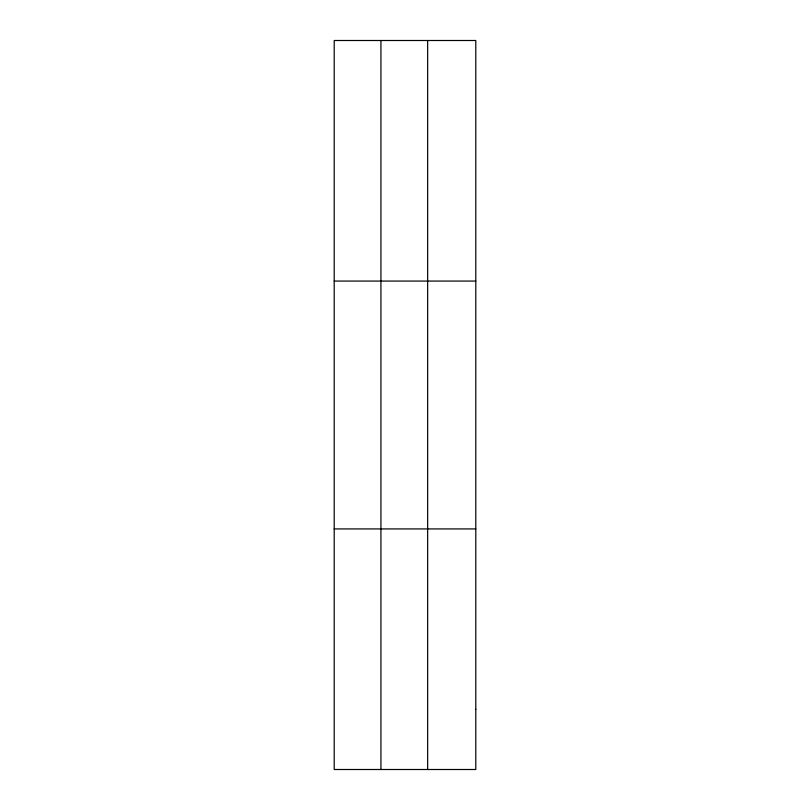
<?xml version="1.0" encoding="UTF-8"?>
<svg xmlns="http://www.w3.org/2000/svg" width="810" height="810" viewBox="0 0 810 810"><rect width="100%" height="100%" fill="white"/><g stroke="black" fill="none" stroke-linecap="round" stroke-linejoin="round"><path stroke-width="1.21" d="M380.933 769.5L380.933 40.5M427.65 769.5L427.65 40.5M334.206 281.07L475.794 281.07M334.206 528.93L475.794 528.93M475.794 709.357L475.794 769.5L334.206 769.5L334.206 40.5L475.794 40.5L475.794 709.357"/></g></svg>
